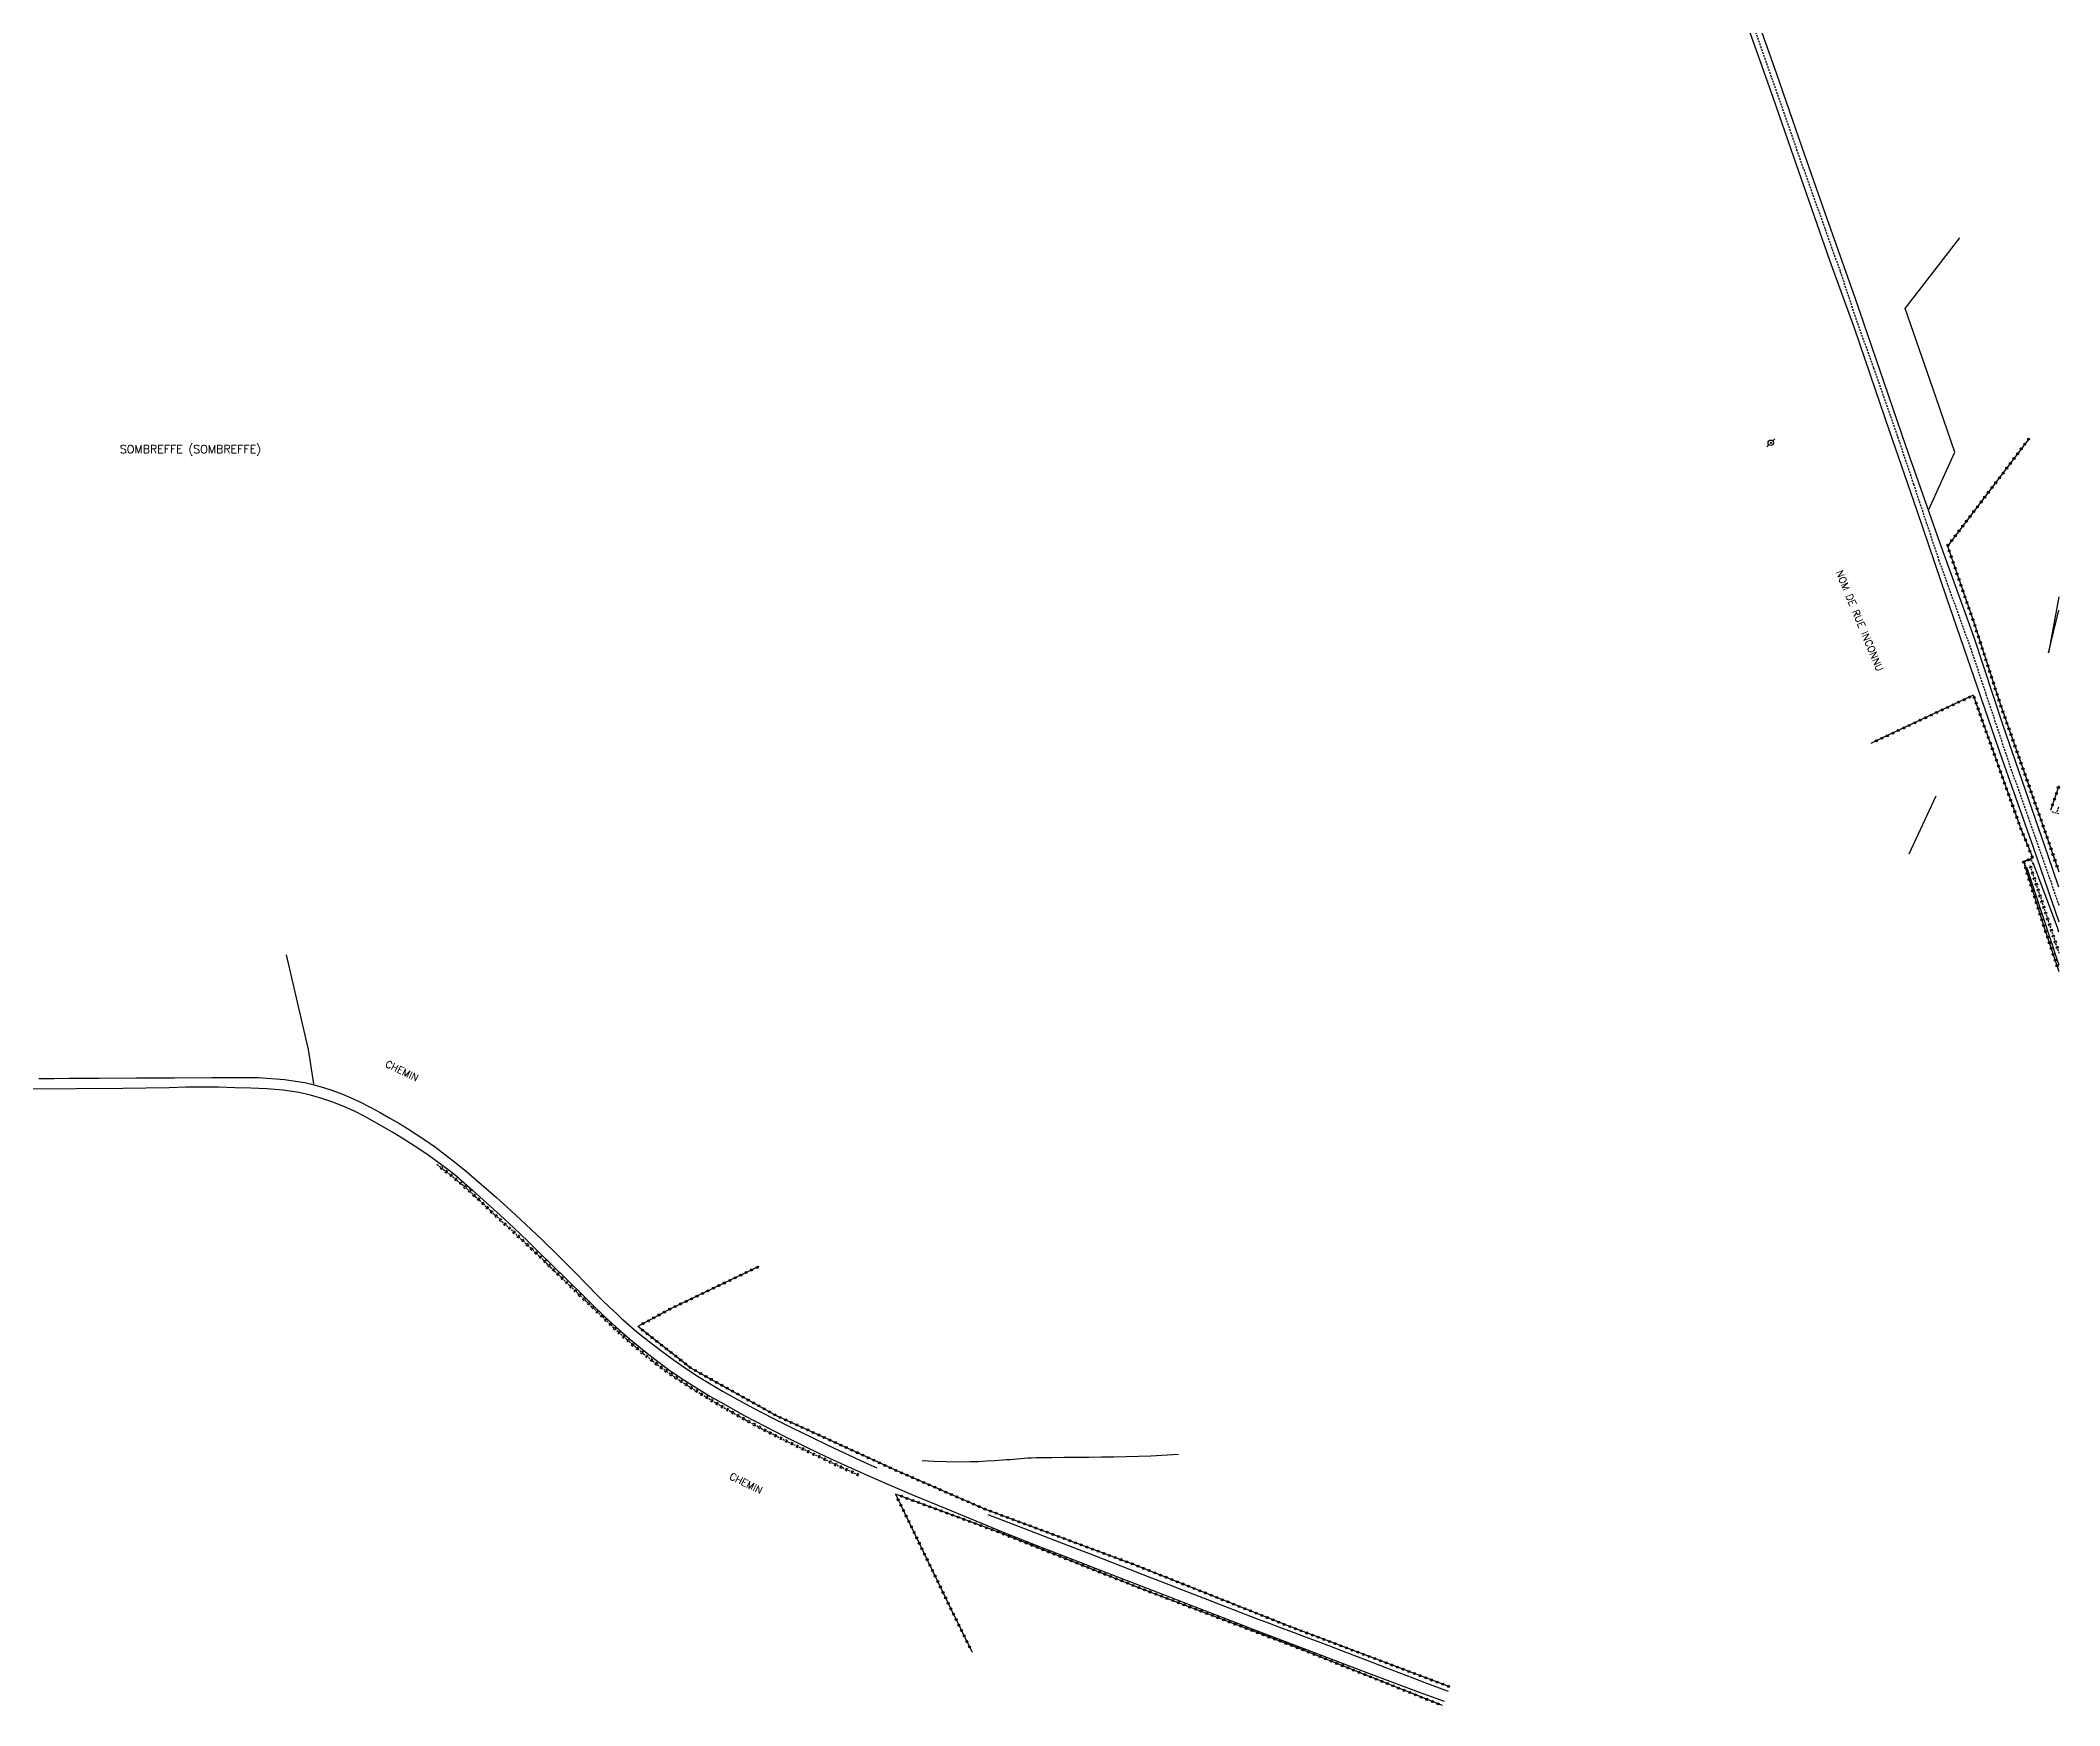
# Model space of a CAD drawing. Header units: millimetres. Extents: x 167000 to 168000, y 138175 to 139000.
# Drawn here: x 167500 to 168000, y 138175 to 138588 of the extents above; entities that cross this region are included whole.
import ezdxf
from ezdxf.enums import TextEntityAlignment as Align

# ---------------------------------------------------------------- set-up
doc = ezdxf.new("R2010")
doc.units = ezdxf.units.MM
doc.linetypes.add('DASHED', pattern=[0.75, 0.5, -0.25])
doc.layers.get('0').update_dxf_attribs({"linetype": 'CONTINUOUS'})
for name, color, linetype in [('W0001', 6, 'DASHED'), ('W0008', 7, 'CONTINUOUS'), ('W0071', 7, 'CONTINUOUS'), ('W0112', 1, 'DASHED'), ('W0211', 2, 'CONTINUOUS'), ('W0214', 2, 'CONTINUOUS'), ('W0220', 5, 'DASHED'), ('W0322', 7, 'CONTINUOUS'), ('W0323', 7, 'CONTINUOUS'), ('W0330', 7, 'CONTINUOUS'), ('W0473', 7, 'CONTINUOUS'), ('W0980', 7, 'CONTINUOUS'), ('W0989', 7, 'CONTINUOUS')]:
    doc.layers.add(name, color=color, linetype=linetype)
doc.styles.get("Standard").update_dxf_attribs({"font": 'romans.shx', "width": 0.85})

# ---------------------------------------------------------------- blocks, each defined once
blk = doc.blocks.new('T473')
for p, q in [((-0.166667, 0.166667), (0.166667, -0.166667)), ((-0.166667, -0.166667), (0.166667, 0.166667)), ((0.500001, 0.500001), (1.000002, 1.000002)), ((-1.000002, -1.000002), (-0.500001, -0.500001))]:
    blk.add_line(p, q)
blk.add_ellipse((0, 0), major_axis=(0.471405, 0.471405), ratio=1, start_param=5.4977871438, end_param=11.780972451)
blk = doc.blocks.new('t323o')
at = {"color": 0, "linetype": 'Continuous'}
for radius in [0.25, 0.15]:
    blk.add_circle((0, 0), radius, dxfattribs=at)
blk = doc.blocks.new('t322o')
at = {"color": 0, "linetype": 'Continuous'}
for radius in [0.25, 0.15]:
    blk.add_circle((0, 0), radius, dxfattribs=at)
blk = doc.blocks.new('t220o')
at = {"color": 0, "linetype": 'Continuous'}
for p, q in [((-0.25, 0.25), (0.25, 0.25)), ((-0.25, -0.25), (0.25, -0.25))]:
    blk.add_line(p, q, dxfattribs=at)

msp = doc.modelspace()

# ---------------------------------------------------------------- linework, layer by layer
at = {"layer": 'W0001'}
msp.add_lwpolyline([(167896.86, 138671), (167900.99, 138658.92), (167914.48, 138619.92), (167924.39, 138591.1), (167929.02, 138577.66), (167935.01, 138560.57), (167940.33, 138545.71), (167945.82, 138530.33), (167949.62, 138518.9), (167954.04, 138506.49), (167960.02, 138489.44), (167963.97, 138477.67), (167970.2, 138458.95), (167978.37, 138436.27), (167987.62, 138408.57), (167997.87, 138379.51), (168000, 138373.35)], dxfattribs=at)
at = {"layer": 'W0008'}
for points in [[(167895.25, 138671), (167898.02, 138662.82), (167907.54, 138635.35), (167919.87, 138599.62), (167925.49, 138583.7), (167929.19, 138573.22), (167934.29, 138558.73), (167943.2, 138533.1), (167949.28, 138516.35), (167954.48, 138501.09), (167957.94, 138490.91)], [(167997.31, 138385.59), (167986.07, 138418.16), (167978.98, 138439.63), (167970.5, 138463.24), (167962.11, 138487.18), (167955.73, 138505.73), (167949.58, 138523.58), (167942.07, 138544.77), (167936.38, 138561.01), (167930.13, 138579.16), (167923.16, 138598.81), (167912.37, 138630.01), (167898.41, 138671)], [(167957.94, 138490.91), (167964.81, 138471.14), (167972.04, 138449.71), (167978.89, 138429.86), (167985.92, 138409.43), (167993.53, 138387.97)], [(167993.53, 138387.97), (168000, 138369.25)], [(168000, 138377.81), (167997.31, 138385.59)]]:
    msp.add_lwpolyline(points, dxfattribs=at)
at = {"layer": 'W0071'}
for points in [[(167531.99, 138328.16), (167520.49, 138327.99), (167508.98, 138327.87), (167497.47, 138327.8), (167485.96, 138327.77), (167476.93, 138327.76), (167467.9, 138327.76), (167458.86, 138327.84), (167449.83, 138328.04), (167443.08, 138328.29), (167436.32, 138328.61), (167429.58, 138329.02), (167422.83, 138329.51)], [(167499.74, 138330.46), (167503.46, 138330.48), (167507.18, 138330.51), (167510.9, 138330.53), (167514.62, 138330.55), (167523.92, 138330.6), (167533.21, 138330.64), (167542.51, 138330.68), (167551.8, 138330.72)], [(167603.74, 138305.72), (167601.32, 138307.62), (167598.86, 138309.47), (167596.36, 138311.27), (167593.83, 138313.01), (167591.76, 138314.37), (167589.66, 138315.69), (167587.54, 138316.96), (167585.39, 138318.21), (167582.91, 138319.62), (167580.42, 138321.02), (167577.88, 138322.35), (167575.27, 138323.53), (167572.55, 138324.58), (167569.78, 138325.52), (167566.97, 138326.31), (167564.12, 138326.94), (167560.18, 138327.53), (167556.2, 138327.85), (167552.23, 138328.02), (167548.26, 138328.16), (167544.2, 138328.28), (167540.13, 138328.32), (167536.06, 138328.28), (167531.99, 138328.16)], [(167551.8, 138330.72), (167553.99, 138330.66), (167556.17, 138330.55), (167558.36, 138330.38), (167560.53, 138330.16), (167562.21, 138329.96), (167563.88, 138329.72), (167565.54, 138329.43), (167567.19, 138329.06), (167569.6, 138328.4), (167571.98, 138327.64), (167574.32, 138326.78), (167576.63, 138325.84), (167579.21, 138324.66), (167581.72, 138323.37), (167584.2, 138322.01), (167586.66, 138320.62), (167588.86, 138319.35), (167591.04, 138318.04), (167593.18, 138316.69), (167595.3, 138315.28), (167597.94, 138313.4), (167600.53, 138311.45), (167603.08, 138309.45), (167605.59, 138307.4), (167609.35, 138304.23), (167613.05, 138300.98), (167616.69, 138297.67), (167620.3, 138294.32), (167624.27, 138290.55), (167628.2, 138286.73), (167632.07, 138282.86), (167635.89, 138278.93)], [(167603.74, 138305.72), (167607.17, 138302.7), (167610.57, 138299.66), (167613.95, 138296.58), (167617.3, 138293.47), (167619.07, 138291.8), (167620.82, 138290.12), (167622.56, 138288.43), (167624.29, 138286.73), (167626.03, 138285.03), (167627.76, 138283.33), (167629.49, 138281.63), (167631.23, 138279.93), (167634.06, 138277.15), (167636.87, 138274.34), (167639.72, 138271.57), (167642.65, 138268.88), (167645.89, 138266.07), (167649.19, 138263.33), (167652.56, 138260.67), (167656.01, 138258.12), (167659.25, 138255.91), (167662.56, 138253.81), (167665.92, 138251.79), (167669.31, 138249.83), (167674.37, 138247.01), (167679.48, 138244.31), (167684.64, 138241.68), (167689.82, 138239.12), (167694.57, 138236.85), (167699.34, 138234.66), (167704.14, 138232.52), (167708.95, 138230.41), (167716.52, 138227.16), (167724.13, 138223.99), (167731.76, 138220.87), (167739.39, 138217.78), (167747.31, 138214.62), (167755.24, 138211.52), (167763.19, 138208.44), (167771.13, 138205.36), (167778.61, 138202.45), (167786.09, 138199.56), (167793.57, 138196.67), (167801.06, 138193.8), (167808.21, 138191.07), (167815.37, 138188.35), (167822.52, 138185.65), (167829.68, 138182.94), (167833.63, 138181.45), (167837.59, 138179.96), (167841.55, 138178.47), (167847.76, 138176.21), (167847.76, 138176.21)], [(167635.91, 138278.93), (167637.6, 138277.19), (167639.32, 138275.48), (167641.05, 138273.79), (167642.82, 138272.13), (167644.04, 138271), (167645.28, 138269.89), (167646.54, 138268.8), (167647.82, 138267.73), (167650.88, 138265.29), (167653.98, 138262.9), (167657.14, 138260.58), (167660.36, 138258.34), (167663.2, 138256.48), (167666.1, 138254.7), (167669.03, 138252.99), (167671.99, 138251.32), (167676.71, 138248.78), (167681.48, 138246.34), (167686.28, 138243.96), (167691.09, 138241.61), (167695.11, 138239.66), (167699.15, 138237.74), (167703.2, 138235.85), (167707.27, 138234)], [(167734.74, 138222.46), (167743.55, 138219.07), (167752.35, 138215.68), (167761.16, 138212.28), (167769.96, 138208.87), (167773.15, 138207.63), (167776.34, 138206.38), (167779.53, 138205.13), (167782.71, 138203.88), (167785.9, 138202.63), (167789.09, 138201.39), (167792.28, 138200.15), (167795.48, 138198.92), (167798.45, 138197.78), (167801.43, 138196.65), (167804.41, 138195.53), (167807.39, 138194.41), (167810.37, 138193.29), (167813.35, 138192.17), (167816.33, 138191.05), (167819.31, 138189.92), (167822.76, 138188.6), (167826.2, 138187.29), (167829.64, 138185.97), (167833.08, 138184.64), (167836.53, 138183.32), (167839.97, 138182), (167843.41, 138180.67), (167848.75, 138178.71), (167848.75, 138178.71)]]:
    msp.add_lwpolyline(points, dxfattribs=at)
at = {"layer": 'W0112'}
for points in [[(167998.21, 138396.56), (168000, 138396.06)], [(167993.58, 138383.48), (167993.26, 138384.51), (167991.44, 138384.1), (167991.74, 138383.09)]]:
    msp.add_lwpolyline(points, dxfattribs=at)
at = {"layer": 'W0211'}
for points in [[(168000, 138449.73), (167997.43, 138435.9)], [(168000, 138366.68), (167999.61, 138367.83), (167993.65, 138383.88)], [(167992.03, 138382.62), (167999.76, 138359.25), (168000, 138358.58)]]:
    msp.add_lwpolyline(points, dxfattribs=at)
at = {"layer": 'W0214'}
for points in [[(167997.43, 138435.9), (168000, 138446.43)], [(167962.89, 138386.12), (167969.56, 138400.48)], [(167718.49, 138235.8), (167721.47, 138235.66), (167724.45, 138235.57), (167727.43, 138235.54), (167730.42, 138235.56), (167732.44, 138235.62), (167734.46, 138235.73), (167736.48, 138235.86), (167738.49, 138236), (167739.36, 138236.06), (167740.24, 138236.12), (167741.11, 138236.2), (167741.98, 138236.27), (167742.85, 138236.34), (167743.72, 138236.41), (167744.6, 138236.46), (167745.47, 138236.51), (167746.74, 138236.55), (167748.02, 138236.58), (167749.29, 138236.59), (167750.57, 138236.61), (167753.64, 138236.65), (167756.71, 138236.68), (167759.78, 138236.69), (167762.85, 138236.71), (167765.92, 138236.74), (167768.99, 138236.79), (167772.06, 138236.87), (167775.13, 138237), (167781.93, 138237.38)]]:
    msp.add_lwpolyline(points, dxfattribs=at)
at = {"layer": 'W0220'}
for points in [[(167999.59, 138396.56), (168000, 138397.85)], [(167992.82, 138383.19), (168000, 138361.47)], [(167598.25, 138309.21), (167599.94, 138307.93), (167601.6, 138306.62), (167603.24, 138305.28), (167604.86, 138303.91), (167605.85, 138303.04), (167606.83, 138302.16), (167607.8, 138301.26), (167608.76, 138300.36), (167609.71, 138299.45), (167610.67, 138298.54), (167611.63, 138297.64), (167612.59, 138296.74), (167613.76, 138295.66), (167614.93, 138294.58), (167616.1, 138293.51), (167617.28, 138292.44), (167618.45, 138291.36), (167619.61, 138290.28), (167620.78, 138289.19), (167621.93, 138288.1), (167622.85, 138287.24), (167623.75, 138286.36), (167624.65, 138285.49), (167625.55, 138284.61), (167626.45, 138283.73), (167627.35, 138282.85), (167628.25, 138281.98), (167629.16, 138281.1), (167631.19, 138279.16), (167633.22, 138277.22), (167635.26, 138275.28), (167637.3, 138273.35), (167639.28, 138271.46), (167641.24, 138269.56), (167643.23, 138267.68), (167645.26, 138265.86), (167647.36, 138264.05), (167649.49, 138262.28), (167651.66, 138260.55), (167653.87, 138258.88), (167656.28, 138257.16), (167658.73, 138255.51), (167661.22, 138253.91), (167663.72, 138252.34), (167667.41, 138250.11), (167671.13, 138247.94), (167674.89, 138245.83), (167678.68, 138243.78), (167682.61, 138241.76), (167686.59, 138239.81), (167690.58, 138237.92), (167694.58, 138236.02), (167696.65, 138235.04), (167698.73, 138234.07), (167700.81, 138233.12), (167702.9, 138232.17)]]:
    msp.add_lwpolyline(points, dxfattribs=at)
at = {"layer": 'W0322'}
for points in [[(168000, 138402.93), (167997.92, 138396.8)], [(167678.03, 138283.88), (167671.11, 138280.59), (167656.14, 138273.39), (167648.01, 138269.03)]]:
    msp.add_lwpolyline(points, dxfattribs=at)
at = {"layer": 'W0323'}
for points in [[(167992.65, 138488.99), (167985.8, 138479.92), (167972.39, 138462.31), (167979.06, 138442.96), (167985.43, 138423.27), (167996.52, 138391.7), (168000, 138381.64)], [(167978.79, 138425.35), (167954.73, 138414.04), (167953.43, 138413.41)], [(167978.79, 138425.35), (167990.46, 138392.56), (167993.53, 138385), (167991.2, 138384.19), (167996.27, 138368.06), (168000, 138356.93)], [(167849.17, 138179.76), (167809.09, 138194.87), (167771.06, 138210.02), (167733.98, 138223.8), (167711.66, 138233.51), (167697.05, 138240.24), (167682.41, 138246.9), (167661.21, 138258.73), (167648.01, 138269.03)], [(167847.33, 138175.12), (167811.68, 138189.36), (167772.55, 138204.16), (167737.44, 138218.07), (167711.9, 138227.48)], [(167711.9, 138227.48), (167725.66, 138198.94), (167730.88, 138188.34)]]:
    msp.add_lwpolyline(points, dxfattribs=at)
at = {"layer": 'W0330'}
for points in [[(167967.71, 138471.2), (167974.23, 138485.56), (167969.56, 138499.03), (167961.94, 138521.13), (167975.45, 138538.65)], [(167560.94, 138361.07), (167566.44, 138337.65), (167567.71, 138329.11)]]:
    msp.add_lwpolyline(points, dxfattribs=at)

# ---------------------------------------------------------------- block references
at = {"layer": 'W0220'}
for p, rotation in [((167992.94, 138382.83), 288.2990953654112), ((167993.41, 138381.4), 288.2990953654112), ((167993.88, 138379.98), 288.2990953654112), ((167994.35, 138378.56), 288.2990953654112), ((167994.82, 138377.13), 288.2990953654112), ((167995.29, 138375.71), 288.2990953654112), ((167995.76, 138374.28), 288.2990953654112), ((167996.23, 138372.86), 288.2990953654112), ((167996.7, 138371.44), 288.2990953654112), ((167997.17, 138370.01), 288.2990953654112), ((167997.65, 138368.59), 288.2990953654112), ((167998.12, 138367.16), 288.2990953654112), ((167998.59, 138365.74), 288.2990953654112), ((167999.06, 138364.31), 288.2990953654112), ((167999.53, 138362.89), 288.2990953654112), ((167599.44, 138308.3), 322.8738991870126), ((167600.63, 138307.38), 321.8342410889657), ((167601.81, 138306.45), 320.7945838441556), ((167602.97, 138305.5), 320.7945838441556), ((167604.12, 138304.54), 319.7549274531596), ((167605.26, 138303.56), 318.7671842183162), ((167606.38, 138302.57), 317.9079967679884), ((167607.48, 138301.55), 317.2338617689585), ((167608.58, 138300.53), 316.7448202141692), ((167609.67, 138299.5), 316.4908273960229), ((167610.76, 138298.46), 316.6384618683477), ((167611.85, 138297.43), 316.9902760207737), ((167612.95, 138296.41), 317.2834672492461), ((167614.05, 138295.4), 317.4137057289677), ((167615.15, 138294.38), 317.4773996034091), ((167616.26, 138293.37), 317.4745483696973), ((167617.36, 138292.35), 317.3950828689518), ((167618.47, 138291.34), 317.2390064617193), ((167619.57, 138290.32), 317.2390064617193), ((167620.67, 138289.3), 317.0163939513326), ((167621.76, 138288.27), 316.727247089021), ((167622.85, 138287.24), 316.0683103666641), ((167623.93, 138286.19), 315.8292643812137), ((167625, 138285.15), 315.6734118110929), ((167626.07, 138284.1), 315.6204296290214), ((167627.15, 138283.05), 315.670321611573), ((167628.22, 138282.01), 315.8034170497185), ((167629.3, 138280.96), 316.2277014232656), ((167630.38, 138279.93), 316.2277014232656), ((167631.47, 138278.89), 316.3750891793165), ((167632.55, 138277.85), 316.3750891793165), ((167633.64, 138276.82), 316.4794409813915), ((167634.73, 138275.79), 316.4794409813915), ((167635.82, 138274.76), 316.5407564850034), ((167636.9, 138273.72), 316.5407564850034), ((167637.99, 138272.69), 316.269580573283), ((167639.07, 138271.65), 316.269580573283), ((167640.15, 138270.61), 316.023478505063), ((167641.23, 138269.57), 316.023478505063), ((167642.32, 138268.54), 316.5963118682304), ((167643.42, 138267.51), 317.9873996960771), ((167644.53, 138266.51), 317.9873996960771), ((167645.65, 138265.51), 319.2858281078468), ((167646.79, 138264.54), 319.2858281078468), ((167647.94, 138263.57), 320.2546682614127), ((167649.09, 138262.61), 320.2546682614127), ((167650.26, 138261.66), 321.4699541761802), ((167651.43, 138260.73), 321.4699541761802), ((167652.62, 138259.82), 322.9315548793159), ((167653.82, 138258.92), 322.9315548793159), ((167655.04, 138258.04), 324.5373466215101), ((167656.26, 138257.17), 324.5373466215101), ((167657.51, 138256.34), 326.0402471487939), ((167658.75, 138255.5), 327.192765767911), ((167660.01, 138254.69), 327.192765767911), ((167661.27, 138253.87), 327.9946511146239), ((167662.54, 138253.08), 327.9946511146239), ((167663.82, 138252.28), 328.7907508817773), ((167665.1, 138251.51), 328.7907508817773), ((167666.38, 138250.73), 328.7907508817773), ((167667.67, 138249.96), 329.7291060595879), ((167668.96, 138249.2), 329.7291060595879), ((167670.26, 138248.45), 329.7291060595879), ((167671.56, 138247.7), 330.6739910493319), ((167672.87, 138246.96), 330.6739910493319), ((167674.17, 138246.23), 330.6739910493319), ((167675.49, 138245.5), 331.6254057817158), ((167676.81, 138244.79), 331.6254057817158), ((167678.13, 138244.08), 331.6254057817158), ((167679.46, 138243.38), 332.799803071448), ((167680.79, 138242.69), 332.799803071448), ((167682.12, 138242.01), 332.799803071448), ((167683.47, 138241.34), 333.9667084508344), ((167684.81, 138240.68), 333.9667084508344), ((167686.16, 138240.02), 333.9667084508344), ((167687.51, 138239.37), 334.5837324212324), ((167688.87, 138238.73), 334.5837324212324), ((167690.22, 138238.09), 334.5837324212324), ((167691.58, 138237.44), 334.6505436579985), ((167692.94, 138236.8), 334.6505436579985), ((167694.29, 138236.16), 334.6505436579985), ((167695.65, 138235.52), 334.7123434676623), ((167697, 138234.88), 334.9972328879591), ((167698.36, 138234.25), 334.9972328879591), ((167699.72, 138233.62), 335.2821217851026), ((167701.09, 138232.99), 335.5670101618734), ((167702.45, 138232.37), 335.5670101618734)]:
    msp.add_blockref('t220o', p, dxfattribs=dict(at, rotation=rotation))
at = {"layer": 'W0322'}
for p, rotation in [((167998.4, 138398.22), 251.2277367575919), ((167998.88, 138399.64), 251.2277367575919), ((167999.37, 138401.06), 251.2277367575919), ((167999.85, 138402.48), 251.2277367575919), ((167676.22, 138283.02), 205.4609308805848), ((167677.58, 138283.67), 205.4609308805848), ((167665.4, 138277.85), 205.6622400346112), ((167666.75, 138278.49), 205.6622400346112), ((167668.1, 138279.14), 205.6622400346112), ((167669.46, 138279.79), 205.6622400346112), ((167670.81, 138280.44), 205.6622400346112), ((167672.16, 138281.09), 205.4609308805848), ((167673.52, 138281.73), 205.4609308805848), ((167674.87, 138282.38), 205.4609308805848), ((167655.94, 138273.29), 208.2596982132699), ((167657.29, 138273.95), 205.6622400346112), ((167658.64, 138274.6), 205.6622400346112), ((167659.99, 138275.25), 205.6622400346112), ((167661.34, 138275.9), 205.6622400346112), ((167662.7, 138276.55), 205.6622400346112), ((167664.05, 138277.2), 205.6622400346112), ((167649.33, 138269.74), 208.2596982132699), ((167650.66, 138270.45), 208.2596982132699), ((167651.98, 138271.16), 208.2596982132699), ((167653.3, 138271.87), 208.2596982132699), ((167654.62, 138272.58), 208.2596982132699)]:
    msp.add_blockref('t322o', p, dxfattribs=dict(at, rotation=rotation))
at = {"layer": 'W0323'}
for p, rotation in [((167992.48, 138488.77), 232.9451456122075), ((167987.97, 138482.79), 232.9451456122075), ((167988.87, 138483.99), 232.9451456122075), ((167989.77, 138485.18), 232.9451456122075), ((167990.68, 138486.38), 232.9451456122075), ((167991.58, 138487.58), 232.9451456122075), ((167984.34, 138478.01), 232.698456160054), ((167985.25, 138479.2), 232.698456160054), ((167986.16, 138480.39), 232.9451456122075), ((167987.06, 138481.59), 232.9451456122075), ((167980.71, 138473.23), 232.698456160054), ((167981.61, 138474.43), 232.698456160054), ((167982.52, 138475.62), 232.698456160054), ((167983.43, 138476.81), 232.698456160054), ((167977.07, 138468.46), 232.698456160054), ((167977.98, 138469.65), 232.698456160054), ((167978.89, 138470.85), 232.698456160054), ((167979.8, 138472.04), 232.698456160054), ((167973.43, 138463.69), 232.698456160054), ((167974.34, 138464.88), 232.698456160054), ((167975.25, 138466.08), 232.698456160054), ((167976.16, 138467.27), 232.698456160054), ((167972.52, 138462.5), 232.698456160054), ((167972.8, 138461.11), 289.0211299157302), ((167973.29, 138459.69), 289.0211299157302), ((167973.78, 138458.28), 289.0211299157302), ((167974.27, 138456.86), 289.0211299157302), ((167974.75, 138455.44), 289.0211299157302), ((167975.24, 138454.02), 289.0211299157302), ((167975.73, 138452.6), 289.0211299157302), ((167976.22, 138451.19), 289.0211299157302), ((167976.71, 138449.77), 289.0211299157302), ((167977.2, 138448.35), 289.0211299157302), ((167977.69, 138446.93), 289.0211299157302), ((167978.18, 138445.51), 289.0211299157302), ((167978.67, 138444.09), 289.0211299157302), ((167979.15, 138442.67), 287.9412165033286), ((167979.61, 138441.25), 287.9412165033286), ((167980.07, 138439.82), 287.9412165033286), ((167980.54, 138438.39), 287.9412165033286), ((167981, 138436.97), 287.9412165033286), ((167981.46, 138435.54), 287.9412165033286), ((167981.92, 138434.11), 287.9412165033286), ((167982.38, 138432.69), 287.9412165033286), ((167982.85, 138431.26), 287.9412165033286), ((167983.31, 138429.83), 287.9412165033286), ((167983.77, 138428.4), 287.9412165033286), ((167973.78, 138423), 205.1701766476992), ((167975.14, 138423.64), 205.1701766476992), ((167976.5, 138424.27), 205.1701766476992), ((167977.86, 138424.91), 205.1701766476992), ((167978.98, 138424.8), 289.5967930149545), ((167979.49, 138423.39), 289.5967930149545), ((167984.23, 138426.98), 287.9412165033286), ((167984.69, 138425.55), 287.9412165033286), ((167985.16, 138424.12), 287.9412165033286), ((167985.63, 138422.7), 289.3514982307838), ((167962.92, 138417.89), 205.1701766476992), ((167964.28, 138418.53), 205.1701766476992), ((167965.64, 138419.17), 205.1701766476992), ((167966.99, 138419.81), 205.1701766476992), ((167968.35, 138420.45), 205.1701766476992), ((167969.71, 138421.08), 205.1701766476992), ((167971.07, 138421.72), 205.1701766476992), ((167972.42, 138422.36), 205.1701766476992), ((167979.99, 138421.97), 289.5967930149545), ((167980.49, 138420.56), 289.5967930149545), ((167981, 138419.15), 289.5967930149545), ((167981.5, 138417.73), 289.5967930149545), ((167986.13, 138421.29), 289.3514982307838), ((167986.63, 138419.87), 289.3514982307838), ((167987.12, 138418.45), 289.3514982307838), ((167954.78, 138414.07), 205.1701766476992), ((167956.13, 138414.71), 205.1701766476992), ((167957.49, 138415.34), 205.1701766476992), ((167958.85, 138415.98), 205.1701766476992), ((167960.21, 138416.62), 205.1701766476992), ((167961.56, 138417.26), 205.1701766476992), ((167982, 138416.32), 289.5967930149545), ((167982.5, 138414.91), 289.5967930149545), ((167983.01, 138413.5), 289.5967930149545), ((167987.62, 138417.04), 289.3514982307838), ((167988.12, 138415.62), 289.3514982307838), ((167988.61, 138414.21), 289.3514982307838), ((167989.11, 138412.79), 289.3514982307838), ((167983.51, 138412.08), 289.5967930149545), ((167984.01, 138410.67), 289.5967930149545), ((167984.52, 138409.26), 289.5967930149545), ((167985.02, 138407.84), 289.5967930149545), ((167989.61, 138411.38), 289.3514982307838), ((167990.11, 138409.96), 289.3514982307838), ((167990.6, 138408.55), 289.3514982307838), ((167985.52, 138406.43), 289.5967930149545), ((167986.03, 138405.02), 289.5967930149545), ((167986.53, 138403.6), 289.5967930149545), ((167991.1, 138407.13), 289.3514982307838), ((167991.6, 138405.72), 289.3514982307838), ((167992.09, 138404.3), 289.3514982307838), ((167992.59, 138402.89), 289.3514982307838), ((167987.03, 138402.19), 289.5967930149545), ((167987.54, 138400.78), 289.5967930149545), ((167988.04, 138399.36), 289.5967930149545), ((167988.54, 138397.95), 289.5967930149545), ((167993.09, 138401.47), 289.3514982307838), ((167993.59, 138400.06), 289.3514982307838), ((167994.08, 138398.64), 289.3514982307838), ((167989.04, 138396.54), 289.5967930149545), ((167989.55, 138395.13), 289.5967930149545), ((167990.05, 138393.71), 289.5967930149545), ((167994.58, 138397.23), 289.3514982307838), ((167995.08, 138395.81), 289.3514982307838), ((167995.57, 138394.4), 289.3514982307838), ((167996.07, 138392.98), 289.3514982307838), ((167990.57, 138392.3), 292.0894885539385), ((167991.13, 138390.91), 292.0894885539385), ((167991.69, 138389.52), 292.0894885539385), ((167992.26, 138388.13), 292.0894885539385), ((167996.57, 138391.56), 289.0858575009777), ((167997.06, 138390.15), 289.0858575009777), ((167997.55, 138388.73), 289.0858575009777), ((167991.24, 138384.05), 287.463036158738), ((167992.47, 138384.64), 199.1556154491882), ((167992.82, 138386.74), 292.0894885539385), ((167993.39, 138385.35), 292.0894885539385), ((167998.04, 138387.31), 289.0858575009777), ((167998.53, 138385.89), 289.0858575009777), ((167999.02, 138384.48), 289.0858575009777), ((167999.51, 138383.06), 289.0858575009777), ((167991.69, 138382.61), 287.463036158738), ((167992.14, 138381.18), 287.463036158738), ((167992.59, 138379.75), 287.463036158738), ((167993.04, 138378.32), 287.463036158738), ((167993.5, 138376.89), 287.463036158738), ((167993.95, 138375.46), 287.463036158738), ((167994.4, 138374.03), 287.463036158738), ((167994.85, 138372.6), 287.463036158738), ((167995.3, 138371.17), 287.463036158738), ((167995.75, 138369.74), 287.463036158738), ((167996.2, 138368.31), 287.463036158738), ((167996.67, 138366.88), 288.5052211828347), ((167997.14, 138365.46), 288.5052211828347), ((167997.62, 138364.04), 288.5052211828347), ((167998.1, 138362.62), 288.5052211828347), ((167998.57, 138361.19), 288.5052211828347), ((167999.05, 138359.77), 288.5052211828347), ((167999.52, 138358.35), 288.5052211828347), ((167649.2, 138268.11), 142.0444544080786), ((167650.38, 138267.18), 142.0444544080786), ((167651.56, 138266.26), 142.0444544080786), ((167652.74, 138265.34), 142.0444544080786), ((167653.93, 138264.41), 142.0444544080786), ((167655.11, 138263.49), 142.0444544080786), ((167656.29, 138262.57), 142.0444544080786), ((167657.47, 138261.65), 142.0444544080786), ((167658.66, 138260.72), 142.0444544080786), ((167659.84, 138259.8), 142.0444544080786), ((167661.02, 138258.88), 142.0444544080786), ((167662.31, 138258.12), 150.8335552048518), ((167663.62, 138257.39), 150.8335552048518), ((167664.93, 138256.66), 150.8335552048518), ((167666.24, 138255.93), 150.8335552048518), ((167667.55, 138255.19), 150.8335552048518), ((167668.86, 138254.46), 150.8335552048518), ((167670.17, 138253.73), 150.8335552048518), ((167671.48, 138253), 150.8335552048518), ((167672.79, 138252.27), 150.8335552048518), ((167674.1, 138251.54), 150.8335552048518), ((167675.41, 138250.81), 150.8335552048518), ((167676.72, 138250.08), 150.8335552048518), ((167678.03, 138249.35), 150.8335552048518), ((167679.34, 138248.61), 150.8335552048518), ((167680.65, 138247.88), 150.8335552048518), ((167681.96, 138247.15), 150.8335552048518), ((167683.31, 138246.49), 155.5344650189849), ((167684.67, 138245.87), 155.5344650189849), ((167686.04, 138245.25), 155.5344650189849), ((167687.4, 138244.63), 155.5344650189849), ((167688.77, 138244.01), 155.5344650189849), ((167690.13, 138243.39), 155.5344650189849), ((167691.5, 138242.77), 155.5344650189849), ((167692.86, 138242.15), 155.5344650189849), ((167694.23, 138241.52), 155.5344650189849), ((167695.59, 138240.9), 155.5344650189849), ((167696.96, 138240.28), 155.5344650189849), ((167698.32, 138239.65), 155.2612654432089), ((167699.68, 138239.03), 155.2612654432089), ((167701.05, 138238.4), 155.2612654432089), ((167702.41, 138237.77), 155.2612654432089), ((167703.77, 138237.14), 155.2612654432089), ((167705.13, 138236.52), 155.2612654432089), ((167706.5, 138235.89), 155.2612654432089), ((167707.86, 138235.26), 155.2612654432089), ((167709.22, 138234.63), 155.2612654432089), ((167710.58, 138234), 155.2612654432089), ((167711.95, 138233.38), 156.49227605619), ((167713.32, 138232.79), 156.49227605619), ((167714.7, 138232.19), 156.49227605619), ((167716.07, 138231.59), 156.49227605619), ((167717.45, 138230.99), 156.49227605619), ((167718.83, 138230.39), 156.49227605619), ((167720.2, 138229.79), 156.49227605619), ((167721.58, 138229.2), 156.49227605619), ((167722.95, 138228.6), 156.49227605619), ((167724.33, 138228), 156.49227605619), ((167712.55, 138226.13), 295.7364502774842), ((167713.2, 138224.78), 295.7364502774842), ((167713.31, 138226.97), 159.7624618519149), ((167713.86, 138223.43), 295.7364502774842), ((167714.72, 138226.45), 159.7624618519149), ((167716.12, 138225.93), 159.7624618519149), ((167717.53, 138225.41), 159.7624618519149), ((167718.94, 138224.89), 159.7624618519149), ((167720.35, 138224.37), 159.7624618519149), ((167721.75, 138223.85), 159.7624618519149), ((167723.16, 138223.33), 159.7624618519149), ((167724.57, 138222.81), 159.7624618519149), ((167725.7, 138227.4), 156.49227605619), ((167727.08, 138226.8), 156.49227605619), ((167728.45, 138226.2), 156.49227605619), ((167729.83, 138225.61), 156.49227605619), ((167731.2, 138225.01), 156.49227605619), ((167732.58, 138224.41), 156.49227605619), ((167733.96, 138223.81), 156.49227605619), ((167735.36, 138223.29), 159.609369748215), ((167736.77, 138222.76), 159.609369748215), ((167714.51, 138222.08), 295.7364502774842), ((167715.16, 138220.73), 295.7364502774842), ((167715.81, 138219.38), 295.7364502774842), ((167716.46, 138218.03), 295.7364502774842), ((167725.98, 138222.3), 159.7624618519149), ((167727.38, 138221.78), 159.7624618519149), ((167728.79, 138221.26), 159.7624618519149), ((167730.2, 138220.74), 159.7624618519149), ((167731.61, 138220.22), 159.7624618519149), ((167733.01, 138219.7), 159.7624618519149), ((167734.42, 138219.18), 159.7624618519149), ((167735.83, 138218.66), 159.7624618519149), ((167737.24, 138218.14), 159.7624618519149), ((167738.17, 138222.24), 159.609369748215), ((167739.58, 138221.72), 159.609369748215), ((167740.99, 138221.2), 159.609369748215), ((167742.39, 138220.67), 159.609369748215), ((167743.8, 138220.15), 159.609369748215), ((167745.2, 138219.63), 159.609369748215), ((167746.61, 138219.11), 159.609369748215), ((167748.02, 138218.58), 159.609369748215), ((167749.42, 138218.06), 159.609369748215), ((167717.11, 138216.68), 295.7364502774842), ((167717.76, 138215.32), 295.7364502774842), ((167718.41, 138213.97), 295.7364502774842), ((167738.63, 138217.6), 158.3910647057985), ((167740.03, 138217.04), 158.3910647057985), ((167741.42, 138216.49), 158.3910647057985), ((167742.82, 138215.94), 158.3910647057985), ((167744.21, 138215.39), 158.3910647057985), ((167745.6, 138214.83), 158.3910647057985), ((167747, 138214.28), 158.3910647057985), ((167748.39, 138213.73), 158.3910647057985), ((167749.79, 138213.18), 158.3910647057985), ((167750.83, 138217.54), 159.609369748215), ((167752.23, 138217.02), 159.609369748215), ((167753.64, 138216.49), 159.609369748215), ((167755.05, 138215.97), 159.609369748215), ((167756.45, 138215.45), 159.609369748215), ((167757.86, 138214.92), 159.609369748215), ((167759.26, 138214.4), 159.609369748215), ((167760.67, 138213.88), 159.609369748215), ((167762.08, 138213.36), 159.609369748215), ((167763.48, 138212.83), 159.609369748215), ((167719.07, 138212.62), 295.7364502774842), ((167719.72, 138211.27), 295.7364502774842), ((167720.37, 138209.92), 295.7364502774842), ((167721.02, 138208.57), 295.7364502774842), ((167751.18, 138212.63), 158.3910647057985), ((167752.58, 138212.07), 158.3910647057985), ((167753.97, 138211.52), 158.3910647057985), ((167755.37, 138210.97), 158.3910647057985), ((167756.76, 138210.42), 158.3910647057985), ((167758.16, 138209.86), 158.3910647057985), ((167759.55, 138209.31), 158.3910647057985), ((167760.94, 138208.76), 158.3910647057985), ((167762.34, 138208.21), 158.3910647057985), ((167763.73, 138207.65), 158.3910647057985), ((167764.89, 138212.31), 159.609369748215), ((167766.29, 138211.79), 159.609369748215), ((167767.7, 138211.27), 159.609369748215), ((167769.11, 138210.74), 159.609369748215), ((167770.51, 138210.22), 159.609369748215), ((167771.91, 138209.68), 158.2810121207326), ((167773.3, 138209.12), 158.2810121207326), ((167774.7, 138208.57), 158.2810121207326), ((167776.09, 138208.01), 158.2810121207326), ((167721.67, 138207.22), 295.7364502774842), ((167722.32, 138205.87), 295.7364502774842), ((167722.97, 138204.51), 295.7364502774842), ((167723.63, 138203.16), 295.7364502774842), ((167765.13, 138207.1), 158.3910647057985), ((167766.52, 138206.55), 158.3910647057985), ((167767.92, 138206), 158.3910647057985), ((167769.31, 138205.44), 158.3910647057985), ((167770.71, 138204.89), 158.3910647057985), ((167772.1, 138204.34), 158.3910647057985), ((167773.5, 138203.8), 159.2719076570404), ((167774.9, 138203.27), 159.2719076570404), ((167776.31, 138202.74), 159.2719076570404), ((167777.48, 138207.46), 158.2810121207326), ((167778.88, 138206.9), 158.2810121207326), ((167780.27, 138206.35), 158.2810121207326), ((167781.66, 138205.79), 158.2810121207326), ((167783.06, 138205.24), 158.2810121207326), ((167784.45, 138204.68), 158.2810121207326), ((167785.85, 138204.13), 158.2810121207326), ((167787.24, 138203.57), 158.2810121207326), ((167788.63, 138203.02), 158.2810121207326), ((167724.28, 138201.81), 295.7364502774842), ((167724.93, 138200.46), 295.7364502774842), ((167725.58, 138199.11), 295.7364502774842), ((167726.24, 138197.76), 296.2001145435548), ((167777.71, 138202.21), 159.2719076570404), ((167779.11, 138201.68), 159.2719076570404), ((167780.52, 138201.15), 159.2719076570404), ((167781.92, 138200.62), 159.2719076570404), ((167783.32, 138200.09), 159.2719076570404), ((167784.72, 138199.55), 159.2719076570404), ((167786.13, 138199.02), 159.2719076570404), ((167787.53, 138198.49), 159.2719076570404), ((167788.93, 138197.96), 159.2719076570404), ((167790.03, 138202.46), 158.2810121207326), ((167791.42, 138201.91), 158.2810121207326), ((167792.81, 138201.35), 158.2810121207326), ((167794.21, 138200.8), 158.2810121207326), ((167795.6, 138200.24), 158.2810121207326), ((167796.99, 138199.69), 158.2810121207326), ((167798.39, 138199.13), 158.2810121207326), ((167799.78, 138198.58), 158.2810121207326), ((167801.17, 138198.02), 158.2810121207326), ((167726.9, 138196.42), 296.2001145435548), ((167727.57, 138195.07), 296.2001145435548), ((167728.23, 138193.73), 296.2001145435548), ((167790.34, 138197.43), 159.2719076570404), ((167791.74, 138196.9), 159.2719076570404), ((167793.14, 138196.37), 159.2719076570404), ((167794.55, 138195.84), 159.2719076570404), ((167795.95, 138195.31), 159.2719076570404), ((167797.35, 138194.78), 159.2719076570404), ((167798.75, 138194.25), 159.2719076570404), ((167800.16, 138193.71), 159.2719076570404), ((167801.56, 138193.18), 159.2719076570404), ((167802.57, 138197.47), 158.2810121207326), ((167802.96, 138192.65), 159.2719076570404), ((167803.96, 138196.91), 158.2810121207326), ((167805.35, 138196.36), 158.2810121207326), ((167806.75, 138195.8), 158.2810121207326), ((167808.14, 138195.25), 158.2810121207326), ((167809.54, 138194.7), 159.350198766019), ((167810.94, 138194.17), 159.350198766019), ((167812.35, 138193.64), 159.350198766019), ((167813.75, 138193.11), 159.350198766019), ((167728.89, 138192.38), 296.2001145435548), ((167729.55, 138191.03), 296.2001145435548), ((167730.21, 138189.69), 296.2001145435548), ((167804.37, 138192.12), 159.2719076570404), ((167805.77, 138191.59), 159.2719076570404), ((167807.17, 138191.06), 159.2719076570404), ((167808.57, 138190.53), 159.2719076570404), ((167809.98, 138190), 159.2719076570404), ((167811.38, 138189.47), 159.2719076570404), ((167812.78, 138188.92), 158.2408781008912), ((167814.17, 138188.36), 158.2408781008912), ((167815.15, 138192.58), 159.350198766019), ((167815.56, 138187.8), 158.2408781008912), ((167816.56, 138192.05), 159.350198766019), ((167817.96, 138191.53), 159.350198766019), ((167819.36, 138191), 159.350198766019), ((167820.77, 138190.47), 159.350198766019), ((167822.17, 138189.94), 159.350198766019), ((167823.57, 138189.41), 159.350198766019), ((167824.98, 138188.88), 159.350198766019), ((167826.38, 138188.35), 159.350198766019), ((167827.79, 138187.82), 159.350198766019), ((167816.95, 138187.25), 158.2408781008912), ((167818.35, 138186.69), 158.2408781008912), ((167819.74, 138186.14), 158.2408781008912), ((167821.13, 138185.58), 158.2408781008912), ((167822.53, 138185.02), 158.2408781008912), ((167823.92, 138184.47), 158.2408781008912), ((167825.31, 138183.91), 158.2408781008912), ((167826.71, 138183.36), 158.2408781008912), ((167828.1, 138182.8), 158.2408781008912), ((167829.19, 138187.29), 159.350198766019), ((167830.59, 138186.76), 159.350198766019), ((167832, 138186.24), 159.350198766019), ((167833.4, 138185.71), 159.350198766019), ((167834.8, 138185.18), 159.350198766019), ((167836.21, 138184.65), 159.350198766019), ((167837.61, 138184.12), 159.350198766019), ((167839.01, 138183.59), 159.350198766019), ((167840.42, 138183.06), 159.350198766019), ((167829.49, 138182.24), 158.2408781008912), ((167830.89, 138181.69), 158.2408781008912), ((167832.28, 138181.13), 158.2408781008912), ((167833.67, 138180.58), 158.2408781008912), ((167835.07, 138180.02), 158.2408781008912), ((167836.46, 138179.46), 158.2408781008912), ((167837.85, 138178.91), 158.2408781008912), ((167839.24, 138178.35), 158.2408781008912), ((167840.64, 138177.8), 158.2408781008912), ((167841.82, 138182.53), 159.350198766019), ((167843.23, 138182), 159.350198766019), ((167844.63, 138181.47), 159.350198766019), ((167846.03, 138180.95), 159.350198766019), ((167847.44, 138180.42), 159.350198766019), ((167848.84, 138179.89), 159.350198766019), ((167842.03, 138177.24), 158.2408781008912), ((167843.42, 138176.68), 158.2408781008912), ((167844.82, 138176.13), 158.2408781008912), ((167846.21, 138175.57), 158.2408781008912)]:
    msp.add_blockref('t323o', p, dxfattribs=dict(at, rotation=rotation))
at = {"layer": 'W0473'}
msp.add_blockref('T473', (167928.63, 138487.89), dxfattribs=at)

# ---------------------------------------------------------------- texts
at = {"layer": 'W0980'}
msp.add_text('SOMBREFFE (SOMBREFFE)', height=2, dxfattribs=at).set_placement((167537.25, 138486.18), align=Align.MIDDLE)
at = {"layer": 'W0989'}
for s, rotation, p in [('NOM DE RUE INCONNU', 292.4689, (167945.52, 138456.19)), ('CHEMIN', 334.0621, (167585.71, 138334.24)), ('CHEMIN', 334.0621, (167670.95, 138232.1))]:
    msp.add_text(s, height=1.75, rotation=rotation, dxfattribs=at).set_placement(p, align=Align.MIDDLE_LEFT)

doc.saveas('drawing.dxf')
